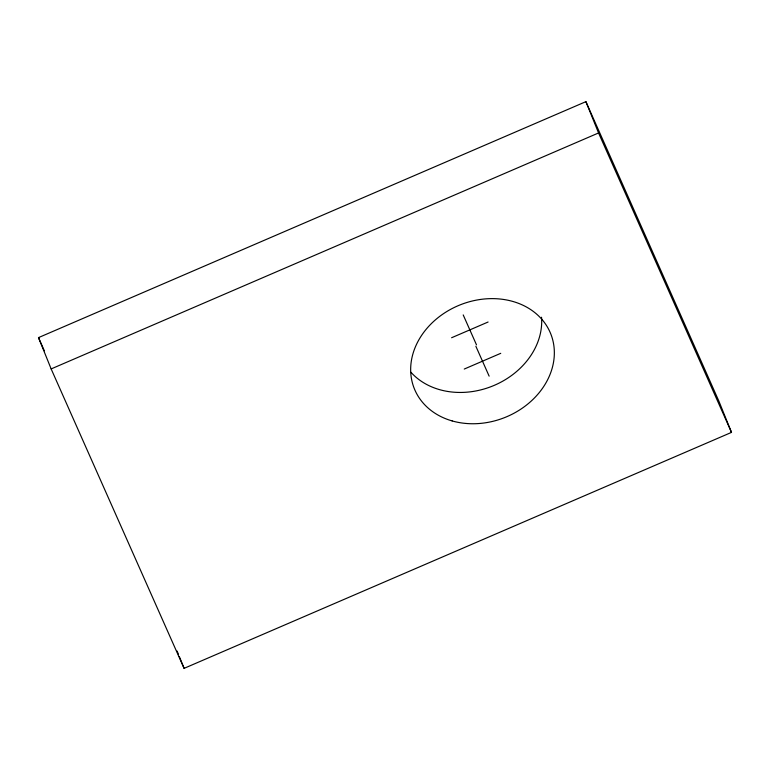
<?xml version="1.0" encoding="UTF-8"?>
<svg xmlns="http://www.w3.org/2000/svg" width="770" height="770" viewBox="0 0 770 770"><rect width="100%" height="100%" fill="white"/><g stroke="black" fill="none" stroke-linecap="round" stroke-linejoin="round"><path stroke-width="1.16" d="M38.5 337.616L585.903 101.65L718.853 401.074L731.5 432.384L184.097 668.35L51.147 368.926L38.5 337.616L44.342 350.774M51.147 368.926L598.559 132.96L585.903 101.65M451.605 337.741L488.093 322.014M464.252 369.051L500.741 353.324M598.559 132.96L731.5 432.384M463.203 314.911L476.495 344.854M475.85 346.221L489.142 376.155M177.11 651.074L178.419 654.308M179.294 656.473L184.097 668.35M541.531 317.24A73.525 60.599 -22 0 1 493.82 385.539A73.525 60.599 -22 0 1 410.997 372.324M452.154 420.93A73.525 60.599 -22 0 0 554.073 347.414A73.525 60.599 -22 0 0 441.268 315.219A73.525 60.599 -22 0 0 452.154 420.93"/></g></svg>
